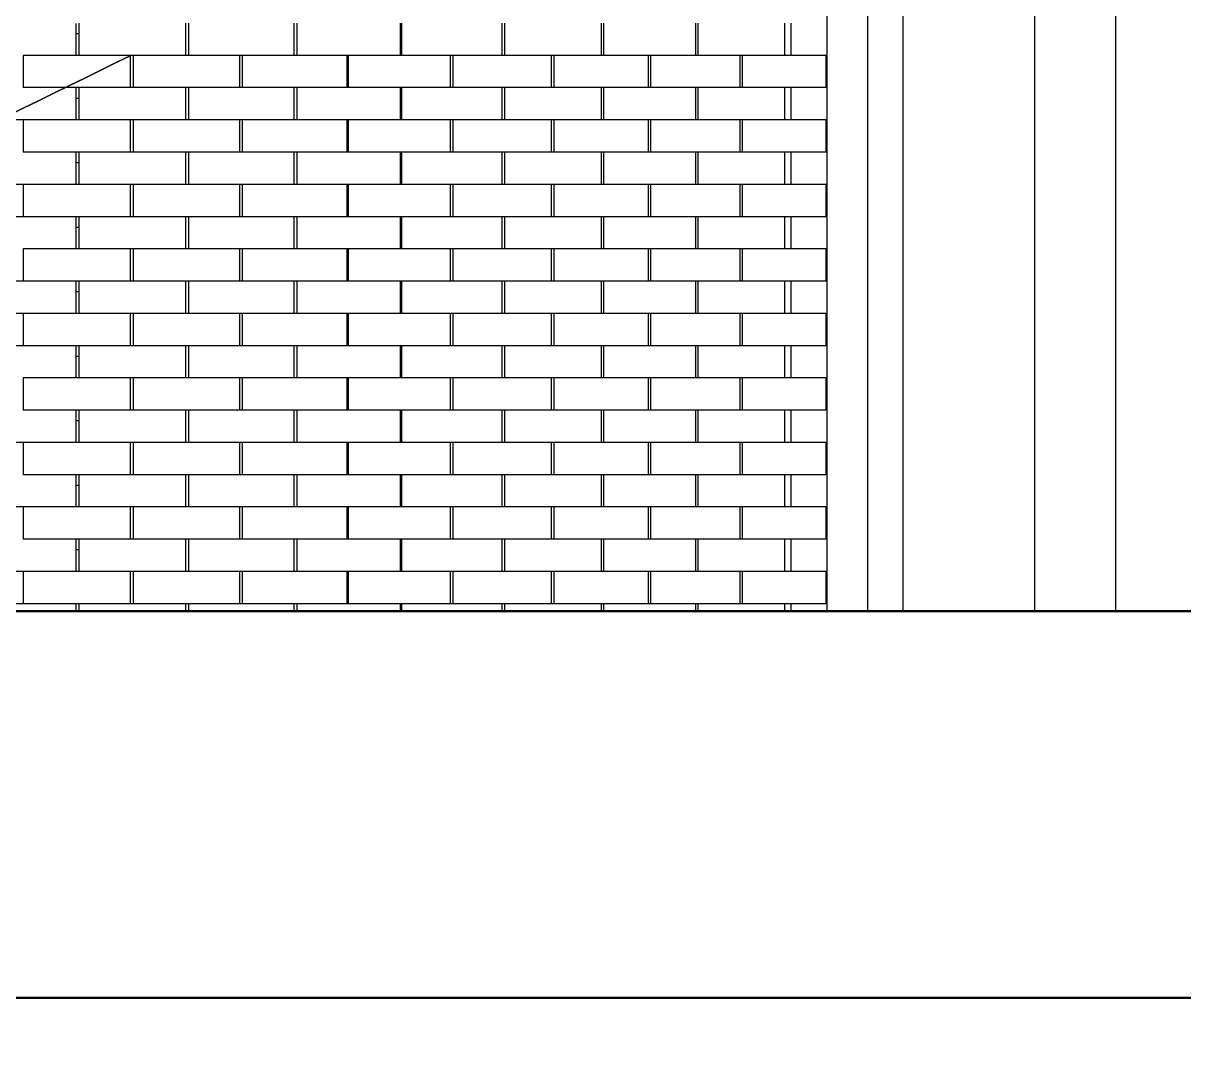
# Model space of a CAD drawing. Header units: millimetres. Extents: x 507.9 to 541, y 40.2 to 69.3.
# Drawn here: x 536.699 to 538.859, y 62.423 to 64.349 of the extents above; entities that cross this region are included whole.
import ezdxf

# ---------------------------------------------------------------- set-up
doc = ezdxf.new("R2010")
doc.units = ezdxf.units.MM
doc.layers.add('Make2D$Visible$ClippingPlaneIntersections', color=7, linetype='Continuous', lineweight=50, true_color=0x000000)
doc.layers.add('Make2D$Visible$Curves', color=7, linetype='Continuous', true_color=0x000000)

msp = doc.modelspace()

# ---------------------------------------------------------------- linework, layer by layer
at = {"layer": 'Make2D$Visible$ClippingPlaneIntersections', "color": 18, "true_color": 0x000000}
for points in [[(540.91103, 63.25526), (536.72022, 63.25526), (532.52941, 63.25526)], [(540.91103, 62.53562), (536.72022, 62.53562), (532.52941, 62.53562)]]:
    msp.add_open_spline(points, degree=2, dxfattribs=at)
at = {"layer": 'Make2D$Visible$Curves', "color": 18, "lineweight": -3, "true_color": 0x000000}
for points in [[(538.19517, 63.25526), (538.19517, 64.37213), (538.19517, 65.489)], [(538.27067, 63.25526), (538.27067, 64.37213), (538.27067, 65.489)], [(538.33624, 63.25526), (538.33624, 64.37213), (538.33624, 65.489)], [(538.58163, 63.2556), (538.58163, 64.37242), (538.58163, 65.48923)], [(538.73163, 65.48898), (538.73163, 64.37212), (538.73163, 63.25526)], [(536.79733, 64.289), (536.79733, 64.31874), (536.79733, 64.34847)], [(536.80223, 64.349), (536.80223, 64.319), (536.80223, 64.289)], [(537.00152, 64.289), (537.00152, 64.319), (537.00152, 64.349)], [(537.00631, 64.349), (537.00631, 64.319), (537.00631, 64.289)], [(537.20329, 64.289), (537.20329, 64.319), (537.20329, 64.349)], [(537.20794, 64.34872), (537.20794, 64.31886), (537.20794, 64.289)], [(537.40106, 64.289), (537.40106, 64.319), (537.40106, 64.349)], [(537.4029, 64.349), (537.4029, 64.319), (537.4029, 64.289)], [(537.59019, 64.289), (537.59019, 64.319), (537.59019, 64.349)], [(537.59441, 64.349), (537.59441, 64.319), (537.59441, 64.289)], [(537.7747, 64.289), (537.7747, 64.319), (537.7747, 64.349)], [(537.77867, 64.349), (537.77867, 64.319), (537.77867, 64.289)], [(537.95054, 64.289), (537.95054, 64.319), (537.95054, 64.349)], [(537.95421, 64.349), (537.95421, 64.319), (537.95421, 64.289)], [(538.1163, 64.289), (538.1163, 64.319), (538.1163, 64.349)], [(538.12742, 64.349), (538.12742, 64.319), (538.12742, 64.289)], [(536.8024, 64.329), (536.80005, 64.329), (536.79771, 64.329)], [(536.8993, 64.289), (529.28339, 60.55611), (536.8993, 64.289)], [(536.6988, 64.289), (536.6988, 64.259), (536.6988, 64.229)], [(536.89863, 64.289), (536.79871, 64.289), (536.6988, 64.289)], [(536.90316, 64.289), (536.9009, 64.289), (536.89863, 64.289)], [(536.89863, 64.229), (536.89863, 64.259), (536.89863, 64.289)], [(536.90348, 64.289), (536.90348, 64.259), (536.90348, 64.229)], [(537.10178, 64.289), (537.00263, 64.289), (536.90348, 64.289)], [(537.10658, 64.289), (537.10418, 64.289), (537.10178, 64.289)], [(537.10178, 64.229), (537.10178, 64.259), (537.10178, 64.289)], [(537.10651, 64.289), (537.10651, 64.259), (537.10651, 64.229)], [(537.30171, 64.289), (537.20411, 64.289), (537.10651, 64.289)], [(537.30171, 64.229), (537.30171, 64.259), (537.30171, 64.289)], [(537.30387, 64.289), (537.30279, 64.289), (537.30171, 64.289)], [(537.40327, 64.289), (537.35341, 64.289), (537.30355, 64.289)], [(537.30355, 64.289), (537.30355, 64.259), (537.30355, 64.229)], [(537.49785, 64.289), (537.45056, 64.289), (537.40327, 64.289)], [(537.49371, 64.229), (537.49371, 64.259), (537.49371, 64.289)], [(537.49805, 64.289), (537.49805, 64.259), (537.49805, 64.229)], [(537.62582, 64.289), (537.56193, 64.289), (537.49805, 64.289)], [(537.68622, 64.289), (537.65602, 64.289), (537.62582, 64.289)], [(537.68195, 64.229), (537.68195, 64.259), (537.68195, 64.289)], [(537.68604, 64.289), (537.68604, 64.25933), (537.68604, 64.22966)], [(537.86221, 64.289), (537.77412, 64.289), (537.68604, 64.289)], [(537.86221, 64.229), (537.86221, 64.259), (537.86221, 64.289)], [(537.86605, 64.289), (537.86413, 64.289), (537.86221, 64.289)], [(538.03307, 64.289), (537.94955, 64.289), (537.86603, 64.289)], [(537.86603, 64.289), (537.86603, 64.25909), (537.86603, 64.22918)], [(538.03307, 64.229), (538.03307, 64.259), (538.03307, 64.289)], [(538.03626, 64.289), (538.03467, 64.289), (538.03307, 64.289)], [(538.03659, 64.289), (538.03659, 64.259), (538.03659, 64.229)], [(538.19318, 64.289), (538.11488, 64.289), (538.03659, 64.289)], [(538.19517, 64.289), (538.19417, 64.289), (538.19318, 64.289)], [(538.19318, 64.229), (538.19318, 64.259), (538.19318, 64.289)], [(536.89863, 64.229), (536.79871, 64.229), (536.6988, 64.229)], [(536.79733, 64.169), (536.79733, 64.199), (536.79733, 64.229)], [(536.80223, 64.229), (536.80223, 64.199), (536.80223, 64.169)], [(536.90347, 64.229), (536.90105, 64.229), (536.89863, 64.229)], [(537.10178, 64.229), (537.00263, 64.229), (536.90348, 64.229)], [(537.00152, 64.169), (537.00152, 64.199), (537.00152, 64.229)], [(537.00631, 64.229), (537.00631, 64.199), (537.00631, 64.169)], [(537.10619, 64.229), (537.10399, 64.229), (537.10178, 64.229)], [(537.30171, 64.229), (537.20411, 64.229), (537.10651, 64.229)], [(537.20329, 64.169), (537.20329, 64.199), (537.20329, 64.229)], [(537.20794, 64.229), (537.20794, 64.199), (537.20794, 64.169)], [(537.30301, 64.229), (537.30236, 64.229), (537.30171, 64.229)], [(537.40242, 64.229), (537.35298, 64.229), (537.30355, 64.229)], [(537.40106, 64.169), (537.40106, 64.199), (537.40106, 64.229)], [(537.49839, 64.229), (537.45065, 64.229), (537.4029, 64.229)], [(537.4029, 64.229), (537.4029, 64.199), (537.4029, 64.169)], [(537.62552, 64.229), (537.56199, 64.229), (537.49845, 64.229)], [(537.59019, 64.169), (537.59019, 64.199), (537.59019, 64.229)], [(537.59441, 64.229), (537.59441, 64.199), (537.59441, 64.169)], [(537.68639, 64.229), (537.65596, 64.229), (537.62552, 64.229)], [(537.86221, 64.229), (537.7743, 64.229), (537.68639, 64.229)], [(537.7747, 64.169), (537.7747, 64.199), (537.7747, 64.229)], [(537.77867, 64.229), (537.77867, 64.199), (537.77867, 64.169)], [(537.86601, 64.229), (537.86411, 64.229), (537.86221, 64.229)], [(538.03307, 64.229), (537.94955, 64.229), (537.86603, 64.229)], [(537.95054, 64.169), (537.95054, 64.199), (537.95054, 64.229)], [(537.95421, 64.229), (537.95421, 64.199), (537.95421, 64.169)], [(538.03658, 64.229), (538.03483, 64.229), (538.03307, 64.229)], [(538.19318, 64.229), (538.11488, 64.229), (538.03659, 64.229)], [(538.1163, 64.169), (538.1163, 64.199), (538.1163, 64.229)], [(538.12742, 64.229), (538.12742, 64.199), (538.12742, 64.169)], [(538.19525, 64.229), (538.19422, 64.229), (538.19318, 64.229)], [(536.80281, 64.209), (536.80008, 64.209), (536.79736, 64.209)], [(536.70209, 64.169), (536.64971, 64.169), (536.59733, 64.169)], [(536.6988, 64.169), (536.6988, 64.139), (536.6988, 64.109)], [(536.89863, 64.169), (536.80036, 64.169), (536.70209, 64.169)], [(536.90358, 64.169), (536.9011, 64.169), (536.89863, 64.169)], [(536.89863, 64.109), (536.89863, 64.139), (536.89863, 64.169)], [(536.90348, 64.169), (536.90348, 64.139), (536.90348, 64.109)], [(537.10178, 64.169), (537.00263, 64.169), (536.90348, 64.169)], [(537.10178, 64.109), (537.10178, 64.139), (537.10178, 64.169)], [(537.11481, 64.169), (537.1083, 64.169), (537.10178, 64.169)], [(537.10651, 64.169), (537.10651, 64.139), (537.10651, 64.109)], [(537.30171, 64.169), (537.20826, 64.169), (537.11481, 64.169)], [(537.30328, 64.169), (537.3025, 64.169), (537.30171, 64.169)], [(537.30171, 64.109), (537.30171, 64.139), (537.30171, 64.169)], [(537.40307, 64.169), (537.35331, 64.169), (537.30355, 64.169)], [(537.30355, 64.169), (537.30355, 64.139), (537.30355, 64.109)], [(537.49775, 64.169), (537.45033, 64.169), (537.4029, 64.169)], [(537.49371, 64.109), (537.49371, 64.139), (537.49371, 64.169)], [(537.49805, 64.169), (537.49805, 64.139), (537.49805, 64.109)], [(537.62577, 64.169), (537.56191, 64.169), (537.49805, 64.169)], [(537.68631, 64.169), (537.65604, 64.169), (537.62577, 64.169)], [(537.68195, 64.109), (537.68195, 64.139), (537.68195, 64.169)], [(537.68604, 64.169), (537.68604, 64.139), (537.68604, 64.109)], [(537.81819, 64.169), (537.75225, 64.169), (537.68631, 64.169)], [(537.8664, 64.169), (537.8423, 64.169), (537.81819, 64.169)], [(537.86221, 64.109), (537.86221, 64.139), (537.86221, 64.169)], [(537.86603, 64.169), (537.86603, 64.139), (537.86603, 64.109)], [(538.03307, 64.169), (537.94974, 64.169), (537.8664, 64.169)], [(538.03307, 64.109), (538.03307, 64.139), (538.03307, 64.169)], [(538.03628, 64.169), (538.03468, 64.169), (538.03307, 64.169)], [(538.03659, 64.169), (538.03659, 64.139), (538.03659, 64.109)], [(538.19318, 64.169), (538.11488, 64.169), (538.03659, 64.169)], [(538.19517, 64.169), (538.19417, 64.169), (538.19318, 64.169)], [(538.19318, 64.109), (538.19318, 64.139), (538.19318, 64.169)], [(536.8993, 64.149), (536.899, 64.149), (536.8987, 64.149)], [(536.89863, 64.109), (536.79871, 64.109), (536.6988, 64.109)], [(536.79733, 64.049), (536.79733, 64.079), (536.79733, 64.109)], [(536.80223, 64.109), (536.80223, 64.079), (536.80223, 64.049)], [(536.90339, 64.109), (536.90101, 64.109), (536.89863, 64.109)], [(537.10178, 64.109), (537.00263, 64.109), (536.90348, 64.109)], [(537.00152, 64.049), (537.00152, 64.079), (537.00152, 64.109)], [(537.00631, 64.109), (537.00631, 64.079), (537.00631, 64.049)], [(537.11526, 64.109), (537.10852, 64.109), (537.10178, 64.109)], [(537.30171, 64.109), (537.20848, 64.109), (537.11526, 64.109)], [(537.20329, 64.049), (537.20329, 64.079), (537.20329, 64.109)], [(537.20794, 64.109), (537.20794, 64.07917), (537.20794, 64.04934)], [(537.30343, 64.109), (537.30257, 64.109), (537.30171, 64.109)], [(537.40295, 64.109), (537.35325, 64.109), (537.30355, 64.109)], [(537.40106, 64.049), (537.40106, 64.079), (537.40106, 64.109)], [(537.49782, 64.109), (537.45036, 64.109), (537.4029, 64.109)], [(537.4029, 64.109), (537.4029, 64.079), (537.4029, 64.049)], [(537.59411, 64.109), (537.54608, 64.109), (537.49805, 64.109)], [(537.59019, 64.049), (537.59019, 64.079), (537.59019, 64.109)], [(537.68618, 64.109), (537.6403, 64.109), (537.59441, 64.109)], [(537.59441, 64.109), (537.59441, 64.079), (537.59441, 64.049)], [(537.86221, 64.109), (537.77412, 64.109), (537.68604, 64.109)], [(537.7747, 64.049), (537.7747, 64.079), (537.7747, 64.109)], [(537.77867, 64.109), (537.77867, 64.079), (537.77867, 64.049)], [(537.86603, 64.109), (537.86412, 64.109), (537.86221, 64.109)], [(538.0022, 64.109), (537.93412, 64.109), (537.86603, 64.109)], [(537.95054, 64.0495), (537.95054, 64.07925), (537.95054, 64.109)], [(537.95421, 64.109), (537.95421, 64.079), (537.95421, 64.049)], [(538.03655, 64.109), (538.01937, 64.109), (538.0022, 64.109)], [(538.19318, 64.109), (538.11488, 64.109), (538.03659, 64.109)], [(538.1163, 64.049), (538.1163, 64.079), (538.1163, 64.109)], [(538.12742, 64.109), (538.12742, 64.079), (538.12742, 64.049)], [(538.19536, 64.109), (538.19427, 64.109), (538.19318, 64.109)], [(536.80232, 64.089), (536.79998, 64.089), (536.79763, 64.089)], [(536.70236, 64.049), (536.65013, 64.049), (536.59791, 64.049)], [(536.6988, 64.049), (536.6988, 64.019), (536.6988, 63.989)], [(536.89863, 64.049), (536.80049, 64.049), (536.70236, 64.049)], [(536.90323, 64.049), (536.90093, 64.049), (536.89863, 64.049)], [(536.89863, 63.989), (536.89863, 64.019), (536.89863, 64.049)], [(537.10178, 64.049), (537.00263, 64.049), (536.90348, 64.049)], [(536.90348, 64.049), (536.90348, 64.019), (536.90348, 63.989)], [(537.10647, 64.049), (537.10413, 64.049), (537.10178, 64.049)], [(537.10178, 63.989), (537.10178, 64.019), (537.10178, 64.049)], [(537.10651, 64.049), (537.10651, 64.019), (537.10651, 63.989)], [(537.30171, 64.049), (537.20411, 64.049), (537.10651, 64.049)], [(537.30382, 64.049), (537.30277, 64.049), (537.30171, 64.049)], [(537.30171, 63.989), (537.30171, 64.019), (537.30171, 64.049)], [(537.40298, 64.049), (537.35326, 64.049), (537.30355, 64.049)], [(537.30355, 64.049), (537.30355, 64.019), (537.30355, 63.989)], [(537.49829, 64.049), (537.45063, 64.049), (537.40298, 64.049)], [(537.42706, 64.049), (537.41502, 64.049), (537.40298, 64.049)], [(537.49371, 63.989), (537.49371, 64.019), (537.49371, 64.049)], [(537.49805, 64.049), (537.49805, 64.019), (537.49805, 63.989)], [(537.59464, 64.049), (537.54646, 64.049), (537.49829, 64.049)], [(537.68605, 64.049), (537.64034, 64.049), (537.59464, 64.049)], [(537.68195, 63.989), (537.68195, 64.019), (537.68195, 64.049)], [(537.86221, 64.049), (537.77412, 64.049), (537.68604, 64.049)], [(537.68604, 64.049), (537.68604, 64.019), (537.68604, 63.989)], [(537.86591, 64.049), (537.86406, 64.049), (537.86221, 64.049)], [(537.86221, 63.989), (537.86221, 64.019), (537.86221, 64.049)], [(538.03307, 64.049), (537.94955, 64.049), (537.86603, 64.049)], [(537.86603, 64.049), (537.86603, 64.019), (537.86603, 63.989)], [(538.03307, 63.989), (538.03307, 64.019), (538.03307, 64.049)], [(538.03657, 64.049), (538.03482, 64.049), (538.03307, 64.049)], [(538.03659, 64.049), (538.03659, 64.01925), (538.03659, 63.98949)], [(538.19318, 64.049), (538.11488, 64.049), (538.03659, 64.049)], [(538.19517, 64.049), (538.19417, 64.049), (538.19318, 64.049)], [(538.19318, 63.989), (538.19318, 64.019), (538.19318, 64.049)], [(536.69915, 63.989), (536.64824, 63.989), (536.59733, 63.989)], [(536.89863, 63.989), (536.79871, 63.989), (536.6988, 63.989)], [(536.79733, 63.929), (536.79733, 63.959), (536.79733, 63.989)], [(536.80223, 63.989), (536.80223, 63.959), (536.80223, 63.929)], [(536.90382, 63.989), (536.90122, 63.989), (536.89863, 63.989)], [(537.10178, 63.989), (537.0028, 63.989), (536.90382, 63.989)], [(537.00152, 63.929), (537.00152, 63.959), (537.00152, 63.989)], [(537.00631, 63.989), (537.00631, 63.959), (537.00631, 63.929)], [(537.1067, 63.989), (537.10424, 63.989), (537.10178, 63.989)], [(537.30171, 63.989), (537.20421, 63.989), (537.1067, 63.989)], [(537.20329, 63.929), (537.20329, 63.959), (537.20329, 63.989)], [(537.20794, 63.989), (537.20794, 63.959), (537.20794, 63.929)], [(537.30378, 63.989), (537.30275, 63.989), (537.30171, 63.989)], [(537.40324, 63.989), (537.35339, 63.989), (537.30355, 63.989)], [(537.40106, 63.929), (537.40106, 63.959), (537.40106, 63.989)], [(537.4029, 63.98834), (537.4029, 63.95867), (537.4029, 63.929)], [(537.49818, 63.989), (537.45071, 63.989), (537.40324, 63.989)], [(537.62561, 63.989), (537.56183, 63.989), (537.49805, 63.989)], [(537.59019, 63.929), (537.59019, 63.959), (537.59019, 63.989)], [(537.59441, 63.989), (537.59441, 63.959), (537.59441, 63.929)], [(537.6861, 63.989), (537.65586, 63.989), (537.62561, 63.989)], [(537.86221, 63.989), (537.77412, 63.989), (537.68604, 63.989)], [(537.7747, 63.929), (537.7747, 63.959), (537.7747, 63.989)], [(537.77867, 63.98842), (537.77867, 63.95871), (537.77867, 63.929)], [(537.86589, 63.989), (537.86405, 63.989), (537.86221, 63.989)], [(538.03307, 63.989), (537.94955, 63.989), (537.86603, 63.989)], [(537.95054, 63.92934), (537.95054, 63.95917), (537.95054, 63.989)], [(537.95421, 63.989), (537.95421, 63.959), (537.95421, 63.929)], [(538.03674, 63.989), (538.0349, 63.989), (538.03307, 63.989)], [(538.19318, 63.989), (538.11488, 63.989), (538.03659, 63.989)], [(538.1163, 63.929), (538.1163, 63.959), (538.1163, 63.989)], [(538.12742, 63.989), (538.12742, 63.959), (538.12742, 63.929)], [(538.19562, 63.989), (538.1944, 63.989), (538.19318, 63.989)], [(536.80223, 63.969), (536.79981, 63.969), (536.79739, 63.969)], [(536.6988, 63.929), (536.6988, 63.899), (536.6988, 63.869)], [(536.89863, 63.929), (536.79871, 63.929), (536.6988, 63.929)], [(536.90335, 63.929), (536.90099, 63.929), (536.89863, 63.929)], [(536.89863, 63.869), (536.89863, 63.899), (536.89863, 63.929)], [(536.90348, 63.929), (536.90348, 63.89916), (536.90348, 63.86931)], [(537.10178, 63.929), (537.00263, 63.929), (536.90348, 63.929)], [(537.10178, 63.869), (537.10178, 63.899), (537.10178, 63.929)], [(537.10636, 63.929), (537.10407, 63.929), (537.10178, 63.929)], [(537.30171, 63.929), (537.20411, 63.929), (537.10651, 63.929)], [(537.10651, 63.929), (537.10651, 63.899), (537.10651, 63.869)], [(537.30171, 63.869), (537.30171, 63.899), (537.30171, 63.929)], [(537.30341, 63.929), (537.30256, 63.929), (537.30171, 63.929)], [(537.40318, 63.929), (537.35336, 63.929), (537.30355, 63.929)], [(537.30355, 63.929), (537.30355, 63.899), (537.30355, 63.869)], [(537.49828, 63.929), (537.45059, 63.929), (537.4029, 63.929)], [(537.49371, 63.869), (537.49371, 63.899), (537.49371, 63.929)], [(537.59466, 63.929), (537.54635, 63.929), (537.49805, 63.929)], [(537.49805, 63.929), (537.49805, 63.899), (537.49805, 63.869)], [(537.68625, 63.929), (537.6405, 63.929), (537.59475, 63.929)], [(537.68195, 63.869), (537.68195, 63.899), (537.68195, 63.929)], [(537.68604, 63.929), (537.68604, 63.899), (537.68604, 63.869)], [(537.81805, 63.929), (537.75215, 63.929), (537.68625, 63.929)], [(537.86592, 63.929), (537.84199, 63.929), (537.81805, 63.929)], [(537.86221, 63.869), (537.86221, 63.899), (537.86221, 63.929)], [(538.03307, 63.929), (537.94955, 63.929), (537.86603, 63.929)], [(537.86603, 63.929), (537.86603, 63.899), (537.86603, 63.869)], [(538.03307, 63.869), (538.03307, 63.899), (538.03307, 63.929)], [(538.03683, 63.929), (538.03495, 63.929), (538.03307, 63.929)], [(538.03659, 63.929), (538.03659, 63.899), (538.03659, 63.869)], [(538.19318, 63.929), (538.115, 63.929), (538.03683, 63.929)], [(538.19536, 63.929), (538.19427, 63.929), (538.19318, 63.929)], [(538.19318, 63.869), (538.19318, 63.899), (538.19318, 63.929)], [(536.6988, 63.869), (536.64807, 63.869), (536.59733, 63.869)], [(536.89863, 63.869), (536.79871, 63.869), (536.6988, 63.869)], [(536.79733, 63.809), (536.79733, 63.839), (536.79733, 63.869)], [(536.80223, 63.869), (536.80223, 63.839), (536.80223, 63.809)], [(536.90343, 63.869), (536.90103, 63.869), (536.89863, 63.869)], [(537.10178, 63.869), (537.00263, 63.869), (536.90348, 63.869)], [(537.00152, 63.809), (537.00152, 63.839), (537.00152, 63.869)], [(537.00631, 63.869), (537.00631, 63.839), (537.00631, 63.809)], [(537.10601, 63.869), (537.1039, 63.869), (537.10178, 63.869)], [(537.30171, 63.869), (537.20411, 63.869), (537.10651, 63.869)], [(537.20329, 63.809), (537.20329, 63.839), (537.20329, 63.869)], [(537.20794, 63.869), (537.20794, 63.839), (537.20794, 63.809)], [(537.30353, 63.869), (537.30262, 63.869), (537.30171, 63.869)], [(537.40324, 63.869), (537.35339, 63.869), (537.30355, 63.869)], [(537.40106, 63.809), (537.40106, 63.83876), (537.40106, 63.86852)], [(537.4029, 63.869), (537.4029, 63.839), (537.4029, 63.809)], [(537.49831, 63.869), (537.45077, 63.869), (537.40324, 63.869)], [(537.59438, 63.869), (537.54634, 63.869), (537.49831, 63.869)], [(537.59019, 63.809), (537.59019, 63.839), (537.59019, 63.869)], [(537.68587, 63.869), (537.64014, 63.869), (537.59441, 63.869)], [(537.59441, 63.869), (537.59441, 63.839), (537.59441, 63.809)], [(537.86221, 63.869), (537.77412, 63.869), (537.68604, 63.869)], [(537.7747, 63.809), (537.7747, 63.839), (537.7747, 63.869)], [(537.77867, 63.869), (537.77867, 63.839), (537.77867, 63.809)], [(537.8663, 63.869), (537.86425, 63.869), (537.86221, 63.869)], [(538.03307, 63.869), (537.94969, 63.869), (537.8663, 63.869)], [(537.95054, 63.80937), (537.95054, 63.83892), (537.95054, 63.86848)], [(537.95421, 63.869), (537.95421, 63.839), (537.95421, 63.809)], [(538.03604, 63.869), (538.03456, 63.869), (538.03307, 63.869)], [(538.19318, 63.869), (538.11488, 63.869), (538.03659, 63.869)], [(538.1163, 63.809), (538.1163, 63.839), (538.1163, 63.869)], [(538.12742, 63.869), (538.12742, 63.839), (538.12742, 63.809)], [(538.19517, 63.869), (538.19417, 63.869), (538.19318, 63.869)], [(536.80223, 63.849), (536.79978, 63.849), (536.79733, 63.849)], [(536.70233, 63.809), (536.64983, 63.809), (536.59733, 63.809)], [(536.6988, 63.809), (536.6988, 63.779), (536.6988, 63.749)], [(536.89863, 63.809), (536.80048, 63.809), (536.70233, 63.809)], [(536.9031, 63.809), (536.90086, 63.809), (536.89863, 63.809)], [(536.89863, 63.749), (536.89863, 63.779), (536.89863, 63.809)], [(536.8993, 63.809), (536.8993, 63.80884), (536.8993, 63.80867)], [(536.90348, 63.809), (536.90348, 63.779), (536.90348, 63.749)], [(537.10178, 63.809), (537.00263, 63.809), (536.90348, 63.809)], [(537.10178, 63.749), (537.10178, 63.779), (537.10178, 63.809)], [(537.1066, 63.809), (537.10419, 63.809), (537.10178, 63.809)], [(537.10651, 63.809), (537.10651, 63.779), (537.10651, 63.749)], [(537.30171, 63.809), (537.20411, 63.809), (537.10651, 63.809)], [(537.30367, 63.809), (537.30269, 63.809), (537.30171, 63.809)], [(537.30171, 63.749), (537.30171, 63.779), (537.30171, 63.809)], [(537.40236, 63.809), (537.35295, 63.809), (537.30355, 63.809)], [(537.30355, 63.809), (537.30355, 63.779), (537.30355, 63.749)], [(537.49807, 63.809), (537.45049, 63.809), (537.4029, 63.809)], [(537.49371, 63.749), (537.49371, 63.779), (537.49371, 63.809)], [(537.59441, 63.809), (537.54623, 63.809), (537.49805, 63.809)], [(537.49805, 63.809), (537.49805, 63.779), (537.49805, 63.749)], [(537.686, 63.809), (537.64021, 63.809), (537.59441, 63.809)], [(537.68195, 63.749), (537.68195, 63.779), (537.68195, 63.809)], [(537.68604, 63.809), (537.68604, 63.779), (537.68604, 63.749)], [(537.86221, 63.809), (537.77412, 63.809), (537.68604, 63.809)], [(537.86659, 63.809), (537.8644, 63.809), (537.86221, 63.809)], [(537.86221, 63.749), (537.86221, 63.779), (537.86221, 63.809)], [(537.86603, 63.809), (537.86603, 63.779), (537.86603, 63.749)], [(538.03307, 63.809), (537.94983, 63.809), (537.86659, 63.809)], [(538.03307, 63.749), (538.03307, 63.779), (538.03307, 63.809)], [(538.03606, 63.809), (538.03457, 63.809), (538.03307, 63.809)], [(538.03659, 63.809), (538.03659, 63.779), (538.03659, 63.749)], [(538.19318, 63.809), (538.11488, 63.809), (538.03659, 63.809)], [(538.19563, 63.809), (538.19441, 63.809), (538.19318, 63.809)], [(538.19318, 63.749), (538.19318, 63.779), (538.19318, 63.809)], [(536.69916, 63.749), (536.64824, 63.749), (536.59733, 63.749)], [(536.89863, 63.749), (536.79871, 63.749), (536.6988, 63.749)], [(536.79733, 63.689), (536.79733, 63.719), (536.79733, 63.749)], [(536.80223, 63.749), (536.80223, 63.719), (536.80223, 63.689)], [(536.9031, 63.749), (536.90086, 63.749), (536.89863, 63.749)], [(536.90274, 63.74937), (536.90274, 63.74919), (536.90274, 63.749)], [(537.10178, 63.749), (537.00263, 63.749), (536.90348, 63.749)], [(537.00152, 63.689), (537.00152, 63.719), (537.00152, 63.749)], [(537.00631, 63.749), (537.00631, 63.7193), (537.00631, 63.6896)], [(537.10601, 63.749), (537.1039, 63.749), (537.10178, 63.749)], [(537.10661, 63.749), (537.10631, 63.749), (537.10601, 63.749)], [(537.30171, 63.749), (537.20411, 63.749), (537.10651, 63.749)], [(537.20329, 63.689), (537.20329, 63.719), (537.20329, 63.749)], [(537.20794, 63.749), (537.20794, 63.719), (537.20794, 63.689)], [(537.30393, 63.749), (537.30282, 63.749), (537.30171, 63.749)], [(537.40324, 63.749), (537.35339, 63.749), (537.30355, 63.749)], [(537.40106, 63.689), (537.40106, 63.719), (537.40106, 63.749)], [(537.4029, 63.74837), (537.4029, 63.71869), (537.4029, 63.689)], [(537.49772, 63.749), (537.45048, 63.749), (537.40324, 63.749)], [(537.59412, 63.749), (537.54608, 63.749), (537.49805, 63.749)], [(537.59019, 63.689), (537.59019, 63.719), (537.59019, 63.749)], [(537.68613, 63.749), (537.64027, 63.749), (537.59441, 63.749)], [(537.59441, 63.749), (537.59441, 63.719), (537.59441, 63.689)], [(537.86221, 63.749), (537.77417, 63.749), (537.68613, 63.749)], [(537.7747, 63.689), (537.7747, 63.719), (537.7747, 63.749)], [(537.77867, 63.749), (537.77867, 63.719), (537.77867, 63.689)], [(537.86598, 63.749), (537.8641, 63.749), (537.86221, 63.749)], [(538.03307, 63.749), (537.94955, 63.749), (537.86603, 63.749)], [(537.95054, 63.689), (537.95054, 63.719), (537.95054, 63.749)], [(537.95421, 63.749), (537.95421, 63.719), (537.95421, 63.689)], [(538.03661, 63.749), (538.03484, 63.749), (538.03307, 63.749)], [(538.19318, 63.749), (538.11488, 63.749), (538.03659, 63.749)], [(538.1163, 63.689), (538.1163, 63.719), (538.1163, 63.749)], [(538.12742, 63.749), (538.12742, 63.719), (538.12742, 63.689)], [(538.19521, 63.749), (538.19419, 63.749), (538.19318, 63.749)], [(536.80223, 63.729), (536.7998, 63.729), (536.79737, 63.729)], [(536.6988, 63.689), (536.6988, 63.659), (536.6988, 63.629)], [(536.89863, 63.689), (536.79871, 63.689), (536.6988, 63.689)], [(536.90364, 63.689), (536.90113, 63.689), (536.89863, 63.689)], [(536.89863, 63.629), (536.89863, 63.659), (536.89863, 63.689)], [(536.90348, 63.689), (536.90348, 63.659), (536.90348, 63.629)], [(537.10178, 63.689), (537.00263, 63.689), (536.90348, 63.689)], [(537.10601, 63.689), (537.1039, 63.689), (537.10178, 63.689)], [(537.10178, 63.629), (537.10178, 63.659), (537.10178, 63.689)], [(537.10651, 63.689), (537.10651, 63.659), (537.10651, 63.629)], [(537.30171, 63.689), (537.20411, 63.689), (537.10651, 63.689)], [(537.30308, 63.689), (537.3024, 63.689), (537.30171, 63.689)], [(537.30171, 63.629), (537.30171, 63.659), (537.30171, 63.689)], [(537.40277, 63.689), (537.35316, 63.689), (537.30355, 63.689)], [(537.30355, 63.689), (537.30355, 63.659), (537.30355, 63.629)], [(537.49796, 63.689), (537.45043, 63.689), (537.4029, 63.689)], [(537.49371, 63.629), (537.49371, 63.659), (537.49371, 63.689)], [(537.49805, 63.689), (537.49805, 63.659), (537.49805, 63.629)], [(537.62528, 63.689), (537.56166, 63.689), (537.49805, 63.689)], [(537.68657, 63.689), (537.65592, 63.689), (537.62528, 63.689)], [(537.68195, 63.629), (537.68195, 63.659), (537.68195, 63.689)], [(537.68604, 63.689), (537.68604, 63.659), (537.68604, 63.629)], [(537.86221, 63.689), (537.77439, 63.689), (537.68657, 63.689)], [(537.86585, 63.689), (537.86403, 63.689), (537.86221, 63.689)], [(537.86221, 63.629), (537.86221, 63.659), (537.86221, 63.689)], [(537.86604, 63.689), (537.86595, 63.689), (537.86585, 63.689)], [(537.86603, 63.689), (537.86603, 63.659), (537.86603, 63.629)], [(538.00168, 63.689), (537.93404, 63.689), (537.86641, 63.689)], [(538.03685, 63.689), (538.01926, 63.689), (538.00168, 63.689)], [(538.03307, 63.629), (538.03307, 63.659), (538.03307, 63.689)], [(538.03659, 63.689), (538.03659, 63.659), (538.03659, 63.629)], [(538.19318, 63.689), (538.11502, 63.689), (538.03685, 63.689)], [(538.19534, 63.689), (538.19426, 63.689), (538.19318, 63.689)], [(538.19318, 63.629), (538.19318, 63.659), (538.19318, 63.689)], [(536.89863, 63.629), (536.79871, 63.629), (536.6988, 63.629)], [(536.79733, 63.569), (536.79733, 63.599), (536.79733, 63.629)], [(536.80223, 63.629), (536.80223, 63.599), (536.80223, 63.569)], [(536.90335, 63.629), (536.90099, 63.629), (536.89863, 63.629)], [(537.10178, 63.629), (537.00263, 63.629), (536.90348, 63.629)], [(537.00152, 63.569), (537.00152, 63.599), (537.00152, 63.629)], [(537.00631, 63.629), (537.00631, 63.59905), (537.00631, 63.5691)], [(537.11481, 63.629), (537.1083, 63.629), (537.10178, 63.629)], [(537.30171, 63.629), (537.20837, 63.629), (537.11503, 63.629)], [(537.20329, 63.569), (537.20329, 63.599), (537.20329, 63.629)], [(537.20794, 63.629), (537.20794, 63.599), (537.20794, 63.569)], [(537.30368, 63.629), (537.3027, 63.629), (537.30171, 63.629)], [(537.40317, 63.629), (537.35336, 63.629), (537.30355, 63.629)], [(537.40106, 63.569), (537.40106, 63.599), (537.40106, 63.629)], [(537.4029, 63.629), (537.4029, 63.599), (537.4029, 63.569)], [(537.49793, 63.629), (537.45055, 63.629), (537.40317, 63.629)], [(537.59445, 63.629), (537.54625, 63.629), (537.49805, 63.629)], [(537.59019, 63.569), (537.59019, 63.599), (537.59019, 63.629)], [(537.686, 63.629), (537.64021, 63.629), (537.59441, 63.629)], [(537.59441, 63.629), (537.59441, 63.599), (537.59441, 63.569)], [(537.86221, 63.629), (537.77412, 63.629), (537.68604, 63.629)], [(537.7747, 63.569), (537.7747, 63.599), (537.7747, 63.629)], [(537.77867, 63.629), (537.77867, 63.599), (537.77867, 63.569)], [(537.86638, 63.629), (537.86429, 63.629), (537.86221, 63.629)], [(538.03307, 63.629), (537.94973, 63.629), (537.86638, 63.629)], [(537.95054, 63.56962), (537.95054, 63.59931), (537.95054, 63.629)], [(537.95421, 63.629), (537.95421, 63.599), (537.95421, 63.569)], [(538.0366, 63.629), (538.03483, 63.629), (538.03307, 63.629)], [(538.19318, 63.629), (538.11488, 63.629), (538.03659, 63.629)], [(538.1163, 63.569), (538.1163, 63.599), (538.1163, 63.629)], [(538.12742, 63.629), (538.12742, 63.599), (538.12742, 63.569)], [(538.19517, 63.629), (538.19417, 63.629), (538.19318, 63.629)], [(536.80233, 63.609), (536.79996, 63.609), (536.79758, 63.609)], [(536.7019, 63.569), (536.65317, 63.569), (536.60444, 63.569)], [(536.6988, 63.569), (536.6988, 63.539), (536.6988, 63.509)], [(536.89863, 63.569), (536.80047, 63.569), (536.70231, 63.569)], [(536.89863, 63.509), (536.89863, 63.539), (536.89863, 63.569)], [(536.90346, 63.569), (536.90104, 63.569), (536.89863, 63.569)], [(536.8993, 63.569), (536.8993, 63.56877), (536.8993, 63.56854)], [(537.10178, 63.569), (537.00263, 63.569), (536.90348, 63.569)], [(536.90348, 63.569), (536.90348, 63.539), (536.90348, 63.509)], [(537.10178, 63.509), (537.10178, 63.539), (537.10178, 63.569)], [(537.1149, 63.569), (537.10834, 63.569), (537.10178, 63.569)], [(537.10651, 63.569), (537.10651, 63.539), (537.10651, 63.509)], [(537.30171, 63.569), (537.2083, 63.569), (537.1149, 63.569)], [(537.30171, 63.509), (537.30171, 63.539), (537.30171, 63.569)], [(537.30362, 63.569), (537.30266, 63.569), (537.30171, 63.569)], [(537.40324, 63.569), (537.35339, 63.569), (537.30355, 63.569)], [(537.30355, 63.569), (537.30355, 63.539), (537.30355, 63.509)], [(537.49831, 63.569), (537.45078, 63.569), (537.40324, 63.569)], [(537.49371, 63.509), (537.49371, 63.539), (537.49371, 63.569)], [(537.59447, 63.569), (537.54626, 63.569), (537.49805, 63.569)], [(537.49805, 63.569), (537.49805, 63.539), (537.49805, 63.509)], [(537.68564, 63.569), (537.64002, 63.569), (537.59441, 63.569)], [(537.68195, 63.509), (537.68195, 63.539), (537.68195, 63.569)], [(537.86221, 63.569), (537.77412, 63.569), (537.68604, 63.569)], [(537.68604, 63.569), (537.68604, 63.539), (537.68604, 63.509)], [(537.86553, 63.569), (537.86387, 63.569), (537.86221, 63.569)], [(537.86221, 63.509), (537.86221, 63.539), (537.86221, 63.569)], [(537.86603, 63.569), (537.86603, 63.539), (537.86603, 63.509)], [(538.03307, 63.569), (537.94976, 63.569), (537.86645, 63.569)], [(538.03691, 63.569), (538.03499, 63.569), (538.03307, 63.569)], [(538.03307, 63.509), (538.03307, 63.539), (538.03307, 63.569)], [(538.03659, 63.569), (538.03659, 63.539), (538.03659, 63.509)], [(538.19318, 63.569), (538.11505, 63.569), (538.03691, 63.569)], [(538.19544, 63.569), (538.19431, 63.569), (538.19318, 63.569)], [(538.19318, 63.509), (538.19318, 63.539), (538.19318, 63.569)], [(536.8993, 63.549), (536.89896, 63.549), (536.89863, 63.549)], [(536.89863, 63.509), (536.79871, 63.509), (536.6988, 63.509)], [(536.79733, 63.449), (536.79733, 63.479), (536.79733, 63.509)], [(536.80223, 63.50846), (536.80223, 63.47873), (536.80223, 63.449)], [(536.90335, 63.509), (536.90099, 63.509), (536.89863, 63.509)], [(537.10178, 63.509), (537.00263, 63.509), (536.90348, 63.509)], [(537.00152, 63.449), (537.00152, 63.479), (537.00152, 63.509)], [(537.00631, 63.509), (537.00631, 63.479), (537.00631, 63.449)], [(537.11478, 63.509), (537.10828, 63.509), (537.10178, 63.509)], [(537.30171, 63.509), (537.20825, 63.509), (537.11478, 63.509)], [(537.20329, 63.449), (537.20329, 63.479), (537.20329, 63.509)], [(537.20794, 63.509), (537.20794, 63.479), (537.20794, 63.449)], [(537.30348, 63.509), (537.30259, 63.509), (537.30171, 63.509)], [(537.40307, 63.509), (537.35331, 63.509), (537.30355, 63.509)], [(537.40106, 63.449), (537.40106, 63.479), (537.40106, 63.509)], [(537.4029, 63.509), (537.4029, 63.479), (537.4029, 63.449)], [(537.49846, 63.509), (537.45068, 63.509), (537.4029, 63.509)], [(537.5941, 63.509), (537.54628, 63.509), (537.49846, 63.509)], [(537.59019, 63.449), (537.59019, 63.479), (537.59019, 63.509)], [(537.59441, 63.509), (537.59441, 63.479), (537.59441, 63.449)], [(537.68581, 63.509), (537.64011, 63.509), (537.59441, 63.509)], [(537.86221, 63.509), (537.77412, 63.509), (537.68604, 63.509)], [(537.7747, 63.449), (537.7747, 63.479), (537.7747, 63.509)], [(537.77867, 63.509), (537.77867, 63.479), (537.77867, 63.449)], [(537.86647, 63.509), (537.86434, 63.509), (537.86221, 63.509)], [(538.03307, 63.509), (537.94977, 63.509), (537.86647, 63.509)], [(537.95054, 63.449), (537.95054, 63.479), (537.95054, 63.509)], [(537.95421, 63.509), (537.95421, 63.479), (537.95421, 63.449)], [(538.03657, 63.509), (538.03482, 63.509), (538.03307, 63.509)], [(538.19318, 63.509), (538.11488, 63.509), (538.03659, 63.509)], [(538.1163, 63.449), (538.1163, 63.479), (538.1163, 63.509)], [(538.12742, 63.509), (538.12742, 63.479), (538.12742, 63.449)], [(538.19558, 63.509), (538.19438, 63.509), (538.19318, 63.509)], [(536.80223, 63.489), (536.79978, 63.489), (536.79733, 63.489)], [(536.69882, 63.449), (536.65149, 63.449), (536.60415, 63.449)], [(536.6988, 63.449), (536.6988, 63.419), (536.6988, 63.389)], [(536.89863, 63.449), (536.79871, 63.449), (536.6988, 63.449)], [(536.89863, 63.389), (536.89863, 63.419), (536.89863, 63.449)], [(536.90359, 63.449), (536.90111, 63.449), (536.89863, 63.449)], [(537.10178, 63.449), (537.00263, 63.449), (536.90348, 63.449)], [(536.90348, 63.449), (536.90348, 63.419), (536.90348, 63.389)], [(537.10178, 63.389), (537.10178, 63.419), (537.10178, 63.449)], [(537.10601, 63.449), (537.1039, 63.449), (537.10178, 63.449)], [(537.10673, 63.449), (537.10637, 63.449), (537.10601, 63.449)], [(537.10651, 63.449), (537.10651, 63.419), (537.10651, 63.389)], [(537.30171, 63.449), (537.20411, 63.449), (537.10651, 63.449)], [(537.3031, 63.449), (537.30241, 63.449), (537.30171, 63.449)], [(537.30171, 63.389), (537.30171, 63.419), (537.30171, 63.449)], [(537.40318, 63.449), (537.35336, 63.449), (537.30355, 63.449)], [(537.30355, 63.449), (537.30355, 63.419), (537.30355, 63.389)], [(537.49794, 63.449), (537.45056, 63.449), (537.40318, 63.449)], [(537.49371, 63.389), (537.49371, 63.419), (537.49371, 63.449)], [(537.59458, 63.449), (537.54631, 63.449), (537.49805, 63.449)], [(537.49805, 63.449), (537.49805, 63.419), (537.49805, 63.389)], [(537.68625, 63.449), (537.64062, 63.449), (537.59499, 63.449)], [(537.68195, 63.389), (537.68195, 63.419), (537.68195, 63.449)], [(537.68604, 63.449), (537.68604, 63.419), (537.68604, 63.389)], [(537.86221, 63.449), (537.77412, 63.449), (537.68604, 63.449)], [(537.86221, 63.389), (537.86221, 63.419), (537.86221, 63.449)], [(537.86602, 63.449), (537.86411, 63.449), (537.86221, 63.449)], [(537.86603, 63.449), (537.86603, 63.419), (537.86603, 63.389)], [(538.03307, 63.449), (537.94955, 63.449), (537.86603, 63.449)], [(538.03307, 63.389), (538.03307, 63.419), (538.03307, 63.449)], [(538.03633, 63.449), (538.0347, 63.449), (538.03307, 63.449)], [(538.03659, 63.449), (538.03659, 63.419), (538.03659, 63.389)], [(538.19318, 63.449), (538.11488, 63.449), (538.03659, 63.449)], [(538.19571, 63.449), (538.19445, 63.449), (538.19318, 63.449)], [(538.19318, 63.389), (538.19318, 63.419), (538.19318, 63.449)], [(536.89863, 63.389), (536.79871, 63.389), (536.6988, 63.389)], [(536.79733, 63.329), (536.79733, 63.359), (536.79733, 63.389)], [(536.80225, 63.369), (536.79993, 63.369), (536.79761, 63.369)], [(536.80223, 63.389), (536.80223, 63.359), (536.80223, 63.329)], [(536.90346, 63.389), (536.90104, 63.389), (536.89863, 63.389)], [(537.10178, 63.389), (537.00263, 63.389), (536.90348, 63.389)], [(537.00152, 63.329), (537.00152, 63.359), (537.00152, 63.389)], [(537.00631, 63.389), (537.00631, 63.35924), (537.00631, 63.32947)], [(537.1149, 63.389), (537.10834, 63.389), (537.10178, 63.389)], [(537.30171, 63.389), (537.2083, 63.389), (537.1149, 63.389)], [(537.20329, 63.329), (537.20329, 63.359), (537.20329, 63.389)], [(537.20794, 63.389), (537.20794, 63.359), (537.20794, 63.329)], [(537.30327, 63.389), (537.30249, 63.389), (537.30171, 63.389)], [(537.40281, 63.389), (537.35318, 63.389), (537.30355, 63.389)], [(537.40106, 63.329), (537.40106, 63.359), (537.40106, 63.389)], [(537.4029, 63.389), (537.4029, 63.359), (537.4029, 63.329)], [(537.49821, 63.389), (537.45056, 63.389), (537.4029, 63.389)], [(537.59411, 63.389), (537.54616, 63.389), (537.49821, 63.389)], [(537.59019, 63.32941), (537.59019, 63.3592), (537.59019, 63.389)], [(537.59436, 63.389), (537.59424, 63.389), (537.59411, 63.389)], [(537.59441, 63.389), (537.59441, 63.359), (537.59441, 63.329)], [(537.68564, 63.389), (537.64002, 63.389), (537.59441, 63.389)], [(537.86221, 63.389), (537.77412, 63.389), (537.68604, 63.389)], [(537.7747, 63.329), (537.7747, 63.359), (537.7747, 63.389)], [(537.77867, 63.389), (537.77867, 63.359), (537.77867, 63.329)], [(537.86645, 63.389), (537.86433, 63.389), (537.86221, 63.389)], [(538.03307, 63.389), (537.94976, 63.389), (537.86645, 63.389)], [(537.95054, 63.32948), (537.95054, 63.35924), (537.95054, 63.389)], [(537.95421, 63.389), (537.95421, 63.359), (537.95421, 63.329)], [(538.0368, 63.389), (538.03493, 63.389), (538.03307, 63.389)], [(538.19318, 63.389), (538.11499, 63.389), (538.0368, 63.389)], [(538.1163, 63.329), (538.1163, 63.359), (538.1163, 63.389)], [(538.12742, 63.389), (538.12742, 63.359), (538.12742, 63.329)], [(538.19517, 63.389), (538.19417, 63.389), (538.19318, 63.389)], [(536.70201, 63.329), (536.65321, 63.329), (536.60442, 63.329)], [(536.6988, 63.329), (536.6988, 63.299), (536.6988, 63.269)], [(536.89863, 63.329), (536.80032, 63.329), (536.70201, 63.329)], [(536.90338, 63.329), (536.901, 63.329), (536.89863, 63.329)], [(536.89863, 63.269), (536.89863, 63.299), (536.89863, 63.329)], [(537.10178, 63.329), (537.00263, 63.329), (536.90348, 63.329)], [(536.90348, 63.329), (536.90348, 63.299), (536.90348, 63.269)], [(537.11478, 63.329), (537.10828, 63.329), (537.10178, 63.329)], [(537.10178, 63.269), (537.10178, 63.299), (537.10178, 63.329)], [(537.10651, 63.329), (537.10651, 63.299), (537.10651, 63.269)], [(537.30171, 63.329), (537.20825, 63.329), (537.11478, 63.329)], [(537.30357, 63.329), (537.30264, 63.329), (537.30171, 63.329)], [(537.30171, 63.269), (537.30171, 63.299), (537.30171, 63.329)], [(537.4029, 63.329), (537.35322, 63.329), (537.30355, 63.329)], [(537.30355, 63.329), (537.30355, 63.299), (537.30355, 63.269)], [(537.49837, 63.329), (537.45064, 63.329), (537.4029, 63.329)], [(537.49371, 63.269), (537.49371, 63.299), (537.49371, 63.329)], [(537.49805, 63.329), (537.49805, 63.299), (537.49805, 63.269)], [(537.59464, 63.329), (537.54651, 63.329), (537.49837, 63.329)], [(537.6857, 63.329), (537.64017, 63.329), (537.59464, 63.329)], [(537.68195, 63.26967), (537.68195, 63.29934), (537.68195, 63.329)], [(537.68604, 63.329), (537.68604, 63.299), (537.68604, 63.269)], [(537.86221, 63.329), (537.77424, 63.329), (537.68626, 63.329)], [(537.86221, 63.269), (537.86221, 63.299), (537.86221, 63.329)], [(537.86548, 63.329), (537.86384, 63.329), (537.86221, 63.329)], [(538.03307, 63.329), (537.94955, 63.329), (537.86603, 63.329)], [(537.86603, 63.329), (537.86603, 63.299), (537.86603, 63.269)], [(538.03307, 63.269), (538.03307, 63.299), (538.03307, 63.329)], [(538.03672, 63.329), (538.03489, 63.329), (538.03307, 63.329)], [(538.03659, 63.329), (538.03659, 63.299), (538.03659, 63.269)], [(538.19318, 63.329), (538.11495, 63.329), (538.03672, 63.329)], [(538.19542, 63.329), (538.1943, 63.329), (538.19318, 63.329)], [(538.19318, 63.269), (538.19318, 63.299), (538.19318, 63.329)], [(536.69884, 63.269), (536.64809, 63.269), (536.59733, 63.269)], [(536.89863, 63.269), (536.79871, 63.269), (536.6988, 63.269)], [(536.79733, 63.25541), (536.79733, 63.26221), (536.79733, 63.269)], [(536.80223, 63.269), (536.80223, 63.26213), (536.80223, 63.25526)], [(536.90327, 63.269), (536.90095, 63.269), (536.89863, 63.269)], [(537.10178, 63.269), (537.00263, 63.269), (536.90348, 63.269)], [(537.00152, 63.25549), (537.00152, 63.26224), (537.00152, 63.269)], [(537.00631, 63.269), (537.00631, 63.26213), (537.00631, 63.25526)], [(537.11517, 63.269), (537.10848, 63.269), (537.10178, 63.269)], [(537.30171, 63.269), (537.20844, 63.269), (537.11517, 63.269)], [(537.20329, 63.25526), (537.20329, 63.26213), (537.20329, 63.269)], [(537.20794, 63.269), (537.20794, 63.26213), (537.20794, 63.25526)], [(537.30363, 63.269), (537.30267, 63.269), (537.30171, 63.269)], [(537.4029, 63.269), (537.35322, 63.269), (537.30355, 63.269)], [(537.40106, 63.25549), (537.40106, 63.26225), (537.40106, 63.269)], [(537.4029, 63.269), (537.4029, 63.26213), (537.4029, 63.25526)], [(537.498, 63.269), (537.45045, 63.269), (537.4029, 63.269)], [(537.59464, 63.269), (537.54634, 63.269), (537.49805, 63.269)], [(537.59019, 63.25526), (537.59019, 63.26213), (537.59019, 63.269)], [(537.59441, 63.269), (537.59441, 63.26213), (537.59441, 63.25526)], [(537.68601, 63.269), (537.64032, 63.269), (537.59464, 63.269)], [(537.81813, 63.269), (537.75209, 63.269), (537.68604, 63.269)], [(537.7747, 63.25526), (537.7747, 63.26213), (537.7747, 63.269)], [(537.77867, 63.269), (537.77867, 63.26213), (537.77867, 63.25526)], [(537.86583, 63.269), (537.84198, 63.269), (537.81813, 63.269)], [(538.03307, 63.269), (537.94955, 63.269), (537.86603, 63.269)], [(537.95054, 63.25526), (537.95054, 63.26213), (537.95054, 63.269)], [(537.95421, 63.269), (537.95421, 63.26232), (537.95421, 63.25564)], [(538.03678, 63.269), (538.03493, 63.269), (538.03307, 63.269)], [(538.19318, 63.269), (538.11488, 63.269), (538.03659, 63.269)], [(538.1163, 63.25526), (538.1163, 63.26213), (538.1163, 63.269)], [(538.12742, 63.269), (538.12742, 63.26214), (538.12742, 63.25528)], [(538.19517, 63.269), (538.19417, 63.269), (538.19318, 63.269)]]:
    msp.add_open_spline(points, degree=2, dxfattribs=at)

doc.saveas('drawing.dxf')
